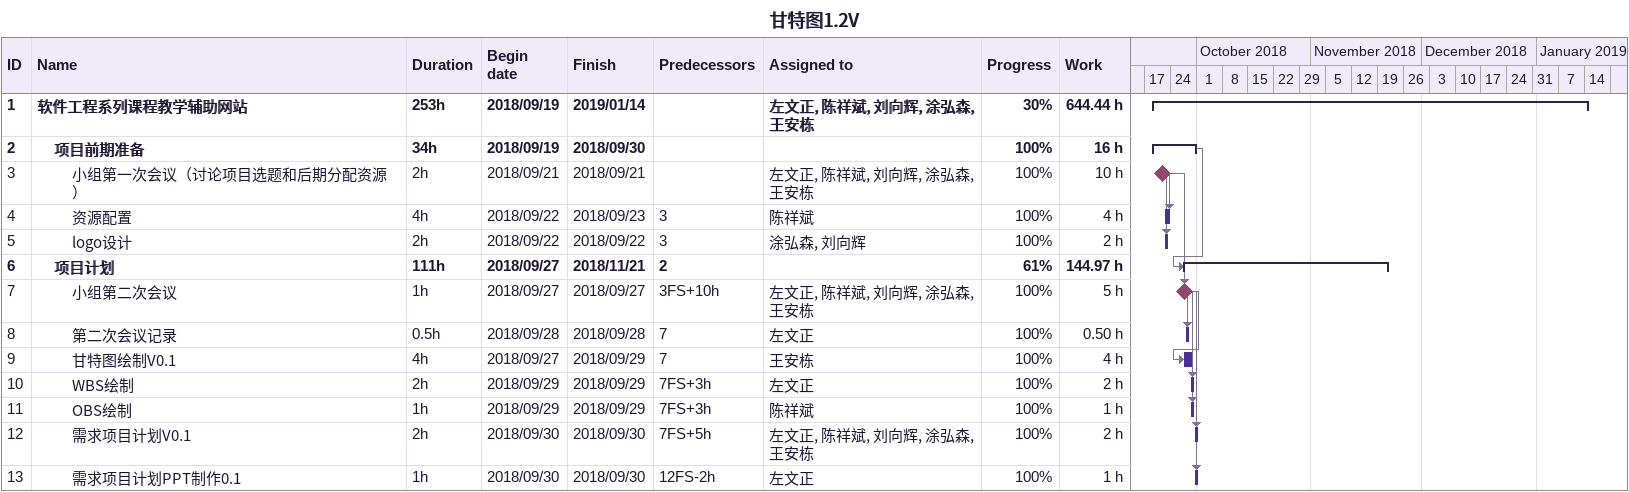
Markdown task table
甘特图1.2V

| ID | Level | Task | Duration | Start | Finish | Predecessors | Resources | % complete | Work (h) |
|---|---|---|---|---|---|---|---|---|---|
| 1 | 1 | **软件工程系列课程教学辅助网站** | 253h | 2018-09-19 | 2019-01-14 |  | 左文正, 陈祥斌, 刘向辉, 涂弘森, 王安栋 | 30 | 644.44 |
| 2 | 2 | **项目前期准备** | 34h | 2018-09-19 | 2018-09-30 |  |  | 100 | 16 |
| 3 | 3 | 小组第一次会议（讨论项目选题和后期分配资源） | 2h | 2018-09-21 | 2018-09-21 |  | 左文正, 陈祥斌, 刘向辉, 涂弘森, 王安栋 | 100 | 10 |
| 4 | 3 | 资源配置 | 4h | 2018-09-22 | 2018-09-23 | 3 | 陈祥斌 | 100 | 4 |
| 5 | 3 | logo设计 | 2h | 2018-09-22 | 2018-09-22 | 3 | 涂弘森, 刘向辉 | 100 | 2 |
| 6 | 2 | **项目计划** | 111h | 2018-09-27 | 2018-11-21 | 2 |  | 61 | 144.97 |
| 7 | 3 | 小组第二次会议 | 1h | 2018-09-27 | 2018-09-27 | 3FS+10h | 左文正, 陈祥斌, 刘向辉, 涂弘森, 王安栋 | 100 | 5 |
| 8 | 3 | 第二次会议记录 | 0.5h | 2018-09-28 | 2018-09-28 | 7 | 左文正 | 100 | 0.50 |
| 9 | 3 | 甘特图绘制V0.1 | 4h | 2018-09-27 | 2018-09-29 | 7 | 王安栋 | 100 | 4 |
| 10 | 3 | WBS绘制 | 2h | 2018-09-29 | 2018-09-29 | 7FS+3h | 左文正 | 100 | 2 |
| 11 | 3 | OBS绘制 | 1h | 2018-09-29 | 2018-09-29 | 7FS+3h | 陈祥斌 | 100 | 1 |
| 12 | 3 | 需求项目计划V0.1 | 2h | 2018-09-30 | 2018-09-30 | 7FS+5h | 左文正, 陈祥斌, 刘向辉, 涂弘森, 王安栋 | 100 | 2 |
| 13 | 3 | 需求项目计划PPT制作0.1 | 1h | 2018-09-30 | 2018-09-30 | 12FS-2h | 左文正 | 100 | 1 |
